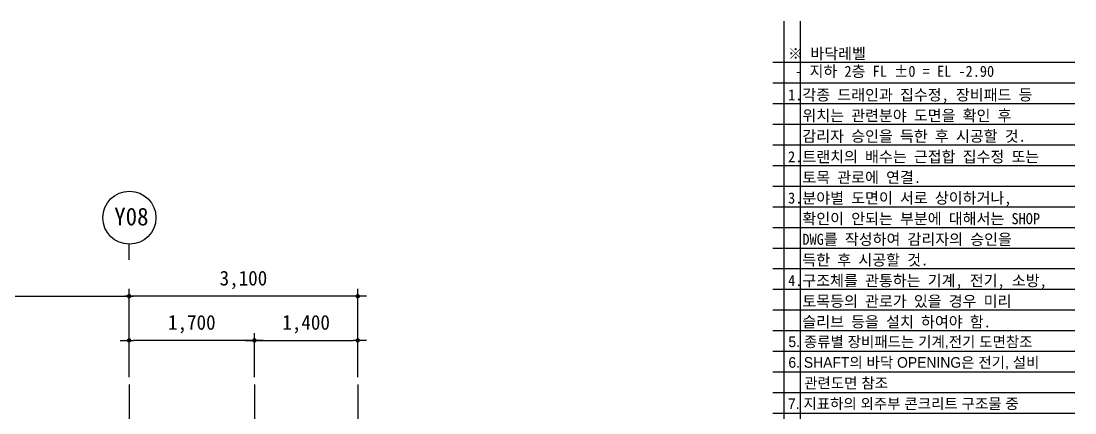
# Model space of a CAD drawing. Header units: inches. Extents: x 2004 to 150234, y 6875187 to 6994525.
# Drawn here: x 134481 to 148771, y 6895694 to 6901012 of the extents above; entities that cross this region are included whole.
import ezdxf
from ezdxf.enums import TextEntityAlignment as Align

# ---------------------------------------------------------------- set-up
doc = ezdxf.new("R2010")
doc.units = ezdxf.units.IN
doc.header["$MEASUREMENT"] = 0
doc.linetypes.add('CENTER', pattern=[65, 60, -2, 1, -2])
doc.layers.get('0').update_dxf_attribs({"linetype": 'CONTINUOUS'})
for name, color, linetype, lineweight in [('A-AXIS-BUBL', 7, 'CONTINUOUS', 25), ('A-DIMS', 7, 'CONTINUOUS', 25), ('A-MKXX-NAME', 3, 'CONTINUOUS', 25), ('A-XXXX-TXT1', 3, 'CONTINUOUS', 25), ('A-XXXX-TXT2', 3, 'CONTINUOUS', 25)]:
    doc.layers.add(name, color=color, linetype=linetype, lineweight=lineweight)
doc.layers.add('A-XXXX-NPLT', color=144, linetype='CONTINUOUS', plot=False)
doc.layers.add('AA-AXIS-LINE-1', color=1, linetype='CENTER')
doc.layers.add('T', color=3, linetype='CONTINUOUS')
doc.styles.add('HY울릉도L', font='H2GTRE.TTF')
doc.styles.add('돋움체', font='')
doc.styles.add('돋음', font='')
doc.styles.get('돋움체').set_extended_font_data('DotumChe')
doc.styles.get('돋음').set_extended_font_data('Dotum')
doc.dimstyles.new('CDIM', dxfattribs={"dimtxt": 2, "dimasz": 0.6, "dimexe": 1, "dimexo": 1, "dimgap": 1, "dimtad": 1, "dimdec": 0, "dimrnd": 0.5, "dimzin": 0, "dimdsep": 32, "dimlunit": 6, "dimtxsty": 'HY울릉도L', "dimblk1": '_CIDOT', "dimblk2": '_CIDOT', "dimsah": 1, "dimcen": 4.5, "dimclrd": 2, "dimclre": 2, "dimclrt": 7, "dimadec": 0, "dimazin": 0, "dimtfac": 1, "dimtdec": 0, "dimtix": 1, "dimtmove": 2, "dimatfit": 1, "dimldrblk": '_CIDOT', "dimfxl": 1, "dimtolj": 1, "dimtzin": 0, "dimlwd": -1, "dimarcsym": 0})

# ---------------------------------------------------------------- blocks, each defined once
blk = doc.blocks.new('NOTE')
at = {"layer": 'A-XXXX-NPLT'}
for p, q in [((1010659.8, 179732.7), (1010659.8, 175812.7)), ((1010734.1, 175812.7), (1010734.1, 179732.7)), ((1010609.8, 179546.1), (1011974.8, 179546.1)), ((1010609.8, 179452.7), (1011974.8, 179452.7)), ((1010609.8, 179359.4), (1011974.8, 179359.4)), ((1010609.8, 179266.1), (1011974.8, 179266.1)), ((1010609.8, 179172.7), (1011974.8, 179172.7)), ((1010609.8, 179079.4), (1011974.8, 179079.4)), ((1010609.8, 178986.1), (1011974.8, 178986.1)), ((1010609.8, 178892.7), (1011974.8, 178892.7)), ((1010609.8, 178799.4), (1011974.8, 178799.4)), ((1010609.8, 178706.1), (1011974.8, 178706.1)), ((1010609.8, 178612.7), (1011974.8, 178612.7)), ((1010609.8, 178519.4), (1011974.8, 178519.4)), ((1010609.8, 178426.1), (1011974.8, 178426.1)), ((1010609.8, 178332.7), (1011974.8, 178332.7)), ((1010609.8, 178239.4), (1011974.8, 178239.4)), ((1010609.8, 178146.1), (1011974.8, 178146.1)), ((1010609.8, 178052.7), (1011974.8, 178052.7)), ((1010609.8, 177959.4), (1011974.8, 177959.4)), ((1010609.8, 177866.1), (1011974.8, 177866.1)), ((1010609.8, 177772.7), (1011974.8, 177772.7)), ((1010609.8, 177679.4), (1011974.8, 177679.4)), ((1010609.8, 177586.1), (1011974.8, 177586.1)), ((1010609.8, 177492.7), (1011974.8, 177492.7)), ((1010609.8, 177399.4), (1011974.8, 177399.4)), ((1010609.8, 177306.1), (1011974.8, 177306.1)), ((1010609.8, 177212.7), (1011974.8, 177212.7)), ((1010609.8, 177119.4), (1011974.8, 177119.4)), ((1010609.8, 177026.1), (1011974.8, 177026.1)), ((1010609.8, 176932.7), (1011974.8, 176932.7)), ((1010609.8, 176839.4), (1011974.8, 176839.4)), ((1010609.8, 176746.1), (1011974.8, 176746.1)), ((1010609.8, 176652.7), (1011974.8, 176652.7)), ((1010609.8, 176559.4), (1011974.8, 176559.4)), ((1010609.8, 176466.1), (1011974.8, 176466.1)), ((1010609.8, 176372.7), (1011974.8, 176372.7)), ((1010609.8, 176279.4), (1011974.8, 176279.4)), ((1010609.8, 176186.1), (1011974.8, 176186.1)), ((1010609.8, 176092.7), (1011974.8, 176092.7)), ((1010609.8, 175999.4), (1011974.8, 175999.4)), ((1010609.8, 175906.1), (1011974.8, 175906.1)), ((1010609.8, 175812.7), (1011974.8, 175812.7))]:
    blk.add_line(p, q, dxfattribs=at)
blk = doc.blocks.new('A$C36533B92')
at = {"layer": 'A-AXIS-BUBL', "ltscale": 0.2}
blk.add_line((0, -210), (0, 0), dxfattribs=at)
blk.add_circle((4, 360), 360, dxfattribs=at)
blk = doc.blocks.new('_CIDOT')
at = {"color": 0, "linetype": 'ByBlock'}
blk.add_line((2, 0), (-1, 0), dxfattribs=at)
at = {"color": 0, "linetype": 'ByBlock', "const_width": 0.5}
blk.add_lwpolyline([(-0.25, 0, 1), (0.25, 0, 1)], format="xyb", close=True, dxfattribs=at)
blk = doc.blocks.new('*D252')
at = {"layer": 'A-DIMS', "lineweight": -2, "transparency": 16777216}
for p, q in [((135946, 6896178), (135946, 6897378)), ((139046, 6896178), (139046, 6897378))]:
    blk.add_line(p, q, dxfattribs=at)
at = {"layer": 'A-DIMS', "transparency": 16777216}
blk.add_line((138986, 6897278), (136006, 6897278), dxfattribs=at)
at = {"layer": 'A-DIMS', "transparency": 16777216, "xscale": 60, "yscale": 60, "zscale": 60, "rotation": 180}
blk.add_blockref('_CIDOT', (135946, 6897278), dxfattribs=at)
at = {"layer": 'A-DIMS', "transparency": 16777216, "xscale": 60, "yscale": 60, "zscale": 60}
blk.add_blockref('_CIDOT', (139046, 6897278), dxfattribs=at)
at = {"layer": 'A-DIMS', "color": 3, "transparency": 16777216, "insert": (137496, 6897497), "char_height": 200, "attachment_point": 5, "style": '돋움체'}
blk.add_mtext('\\A1;3,100', dxfattribs=at)
blk = doc.blocks.new('*D263')
at = {"layer": 'A-DIMS', "lineweight": -2, "transparency": 16777216}
for p, q in [((135946, 6896178), (135946, 6896778)), ((137646, 6896178), (137646, 6896778))]:
    blk.add_line(p, q, dxfattribs=at)
at = {"layer": 'A-DIMS', "transparency": 16777216}
blk.add_line((137586, 6896678), (136006, 6896678), dxfattribs=at)
at = {"layer": 'A-DIMS', "transparency": 16777216, "xscale": 60, "yscale": 60, "zscale": 60, "rotation": 180}
blk.add_blockref('_CIDOT', (135946, 6896678), dxfattribs=at)
at = {"layer": 'A-DIMS', "transparency": 16777216, "xscale": 60, "yscale": 60, "zscale": 60}
blk.add_blockref('_CIDOT', (137646, 6896678), dxfattribs=at)
at = {"layer": 'A-DIMS', "color": 3, "transparency": 16777216, "insert": (136796, 6896897), "char_height": 200, "attachment_point": 5, "style": '돋움체'}
blk.add_mtext('\\A1;1,700', dxfattribs=at)
blk = doc.blocks.new('*D264')
at = {"layer": 'A-DIMS', "lineweight": -2, "transparency": 16777216}
for p, q in [((137646, 6896178), (137646, 6896778)), ((139046, 6896178), (139046, 6896778))]:
    blk.add_line(p, q, dxfattribs=at)
at = {"layer": 'A-DIMS', "transparency": 16777216}
blk.add_line((137706, 6896678), (138986, 6896678), dxfattribs=at)
at = {"layer": 'A-DIMS', "transparency": 16777216, "xscale": 60, "yscale": 60, "zscale": 60, "rotation": 180}
blk.add_blockref('_CIDOT', (137646, 6896678), dxfattribs=at)
at = {"layer": 'A-DIMS', "transparency": 16777216, "xscale": 60, "yscale": 60, "zscale": 60}
blk.add_blockref('_CIDOT', (139046, 6896678), dxfattribs=at)
at = {"layer": 'A-DIMS', "color": 3, "transparency": 16777216, "insert": (138346, 6896897), "char_height": 200, "attachment_point": 5, "style": '돋움체'}
blk.add_mtext('\\A1;1,400', dxfattribs=at)

msp = doc.modelspace()

# ---------------------------------------------------------------- linework, layer by layer
at = {"layer": 'A-DIMS'}
for p, q in [((135946.3, 6896178.3), (135946.3, 6897378.3)), ((130006.3, 6897278.3), (135886.3, 6897278.3))]:
    msp.add_line(p, q, dxfattribs=at)
at = {"layer": 'AA-AXIS-LINE-1'}
for p, q in [((135946.3, 6896078.3), (135946.3, 6878278.3)), ((137646.3, 6896078.3), (137646.3, 6884628.3)), ((139046.3, 6896078.3), (139046.3, 6878278.3))]:
    msp.add_line(p, q, dxfattribs=at)

# ---------------------------------------------------------------- block references
msp.add_blockref('A$C36533B92', (135946.3, 6897983.5))
at = {"layer": 'A-DIMS', "xscale": 60, "yscale": 60, "zscale": 60}
msp.add_blockref('_CIDOT', (135946.3, 6897278.3), dxfattribs=at)
at = {"layer": 'A-XXXX-TXT1', "xscale": 3, "yscale": 3, "zscale": 3}
msp.add_blockref('NOTE', (-2887153.6, 6361813.5), dxfattribs=at)

# ---------------------------------------------------------------- texts
at = {"layer": 'A-MKXX-NAME', "style": '돋움체'}
for s, p in [('※ 바닥레벨', (144881.5, 6900495)), (' - 지하 2층 FL %%P0 = EL -2.90', (144881.5, 6900255))]:
    msp.add_text(s, height=150, dxfattribs=at).set_placement(p)
at = {"layer": 'A-XXXX-TXT2', "style": '돋움체'}
for s, p in [('1.각종 드래인과 집수정, 장비패드 등', (144881.5, 6900010)), ('  위치는 관련분야 도면을 확인 후', (144881.5, 6899730)), ('  감리자 승인을 득한 후 시공할 것.', (144881.5, 6899450)), ('2.트랜치의 배수는 근접합 집수정 또는', (144881.5, 6899170)), ('  토목 관로에 연결.', (144881.5, 6898890)), ('3.분야별 도면이 서로 상이하거나, ', (144881.5, 6898610)), ('  확인이 안되는 부분에 대해서는 SHOP', (144881.5, 6898330)), ('  DWG를 작성하여 감리자의 승인을', (144881.5, 6898050)), ('  득한 후 시공할 것.', (144881.5, 6897770)), ('4.구조체를 관통하는 기계, 전기, 소방,', (144881.5, 6897490)), ('  토목등의 관로가 있을 경우 미리', (144881.5, 6897210)), ('  슬리브 등을 설치 하여야 함.', (144881.5, 6896930))]:
    msp.add_text(s, height=150, dxfattribs=at).set_placement(p, align=Align.MIDDLE_LEFT)
at = {"layer": 'A-XXXX-TXT2', "ltscale": 0.2, "style": '돋움체'}
msp.add_text('Y08', height=240, dxfattribs=at).set_placement((135977, 6898356.7), align=Align.MIDDLE)
at = {"layer": 'T', "style": '돋음'}
for s, p in [('5. 종류별 장비패드는 기계,전기 도면참조', (144885.8, 6896587)), ('6. SHAFT의 바닥 OPENING은 전기, 설비', (144885.8, 6896307)), ('   관련도면 참조', (144942.7, 6896027)), ('7. 지표하의 외주부 콘크리트 구조물 중 ', (144879.9, 6895747))]:
    msp.add_text(s, height=144, dxfattribs=at).set_placement(p)

# ---------------------------------------------------------------- dimensions: what is measured, and where the dimension line sits
at = {"layer": 'A-DIMS'}
for base, p1, picture, middle in [((135946.3, 6897278.3), (139046.3, 6896078.3), '*D252', (137496.3, 6897497.4)), ((135946.3, 6896678.3), (137646.3, 6896078.3), '*D263', (136796.3, 6896897.4))]:
    dim = msp.add_linear_dim(base=base, p1=p1, p2=(135946.3, 6896078.3), angle=180, dimstyle='CDIM', override={"dimscale": 100, "dimtxsty": '돋움체', "dimclrd": 256, "dimclre": 256, "dimclrt": 3}, dxfattribs=at)
    dim.commit()
    dim.dimension.update_dxf_attribs({"geometry": picture, "text_midpoint": middle})
dim = msp.add_linear_dim(base=(139046.3, 6896678.3), p1=(137646.3, 6896078.3), p2=(139046.3, 6896078.3), dimstyle='CDIM', override={"dimscale": 100, "dimtxsty": '돋움체', "dimclrd": 256, "dimclre": 256, "dimclrt": 3}, dxfattribs=at)
dim.commit()
dim.dimension.update_dxf_attribs({"geometry": '*D264', "text_midpoint": (138346.3, 6896897.4)})

doc.saveas('drawing.dxf')
